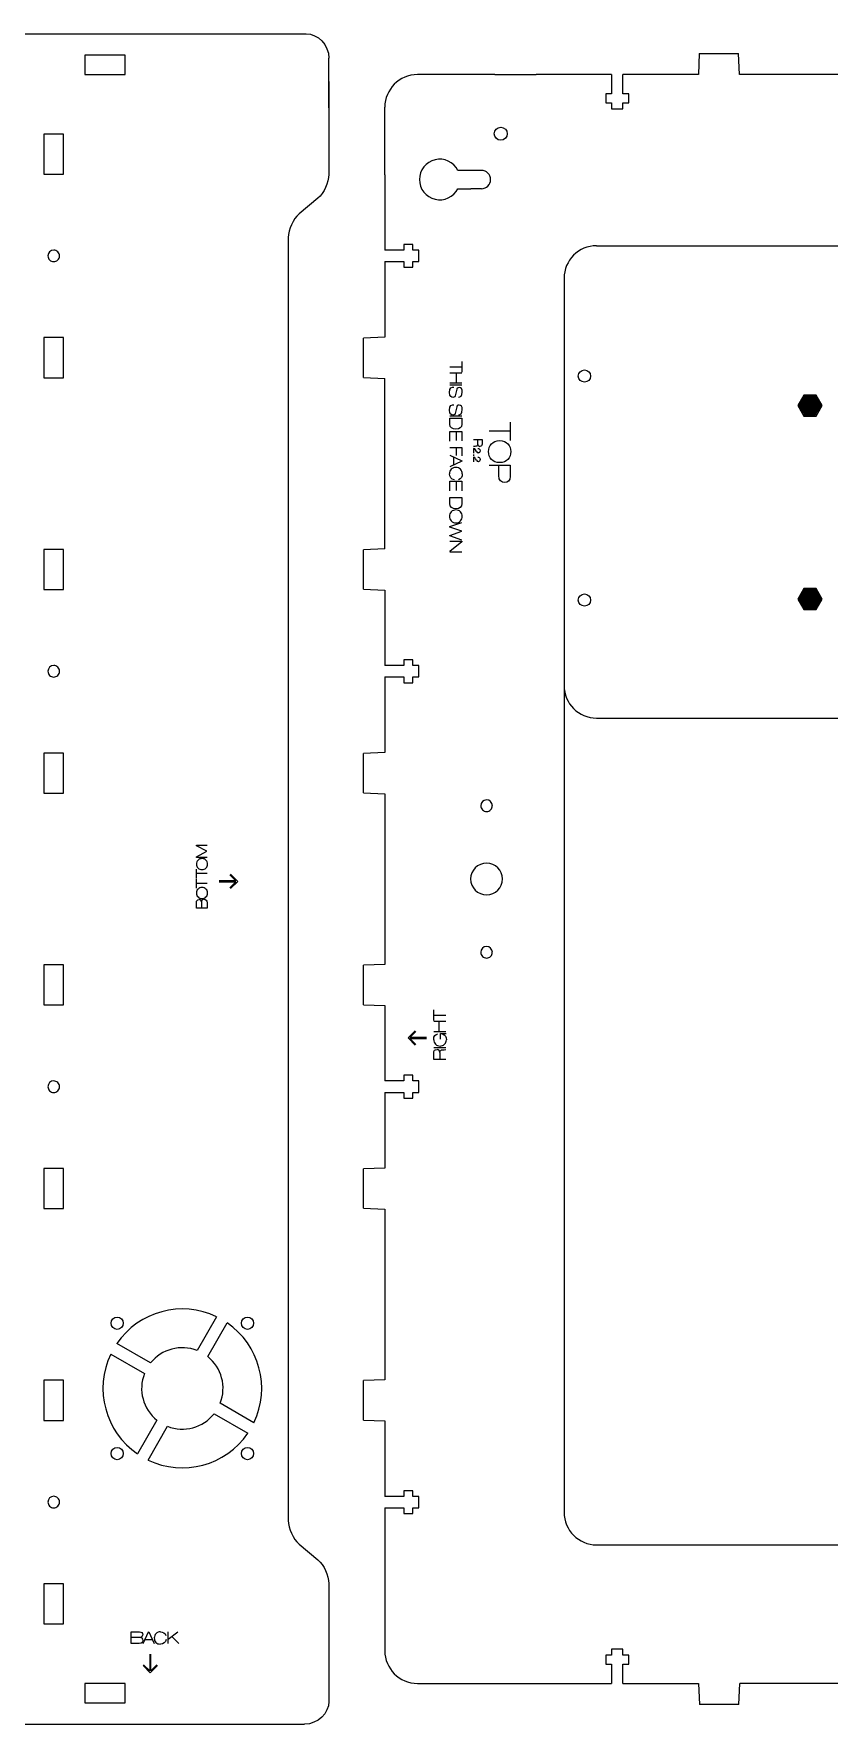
# Model space of a CAD drawing. Extents: x 49 to 1952, y 75 to 1350.
# Drawn here: x 1423.6 to 1619, y 504.1 to 919.1 of the extents above; entities that cross this region are included whole.
import ezdxf

# ---------------------------------------------------------------- set-up
doc = ezdxf.new("R2010")
doc.units = 0
doc.header["$MEASUREMENT"] = 0
for name, color, linetype in [('4_8MM_TABS_-_PLYWOOD', 160, 'Continuous'), ('PASS_1', 1, 'Continuous'), ('PASS_2', 5, 'Continuous'), ('PASS_3', 7, 'Continuous'), ('RASTER_-_LETTERS', 3, 'Continuous'), ('RASTER_70__-_PLYWOOD', 30, 'Continuous'), ('T-SLOT_-_PLYWOOD', 7, 'Continuous')]:
    doc.layers.add(name, color=color, linetype=linetype)

msp = doc.modelspace()

# ---------------------------------------------------------------- linework, layer by layer
at = {"layer": '4_8MM_TABS_-_PLYWOOD', "color": 5}
for p, q in [((1446, 913.92), (1436.15, 913.92)), ((1436.15, 913.92), (1436.15, 909.12)), ((1446, 909.12), (1446, 913.92)), ((1436.15, 909.12), (1446, 909.12)), ((1426.07, 894.54), (1426.07, 884.69)), ((1430.87, 894.54), (1426.07, 894.54)), ((1430.87, 884.69), (1430.87, 894.54)), ((1426.07, 884.69), (1430.87, 884.69)), ((1426.07, 844.54), (1426.07, 834.69)), ((1430.87, 844.54), (1426.07, 844.54)), ((1430.87, 834.69), (1430.87, 844.54)), ((1426.07, 834.69), (1430.87, 834.69)), ((1426.07, 792.54), (1426.07, 782.69)), ((1430.87, 792.54), (1426.07, 792.54)), ((1430.87, 782.69), (1430.87, 792.54)), ((1426.07, 782.69), (1430.87, 782.69)), ((1426.07, 742.54), (1426.07, 732.69)), ((1430.87, 742.54), (1426.07, 742.54)), ((1430.87, 732.69), (1430.87, 742.54)), ((1426.07, 732.69), (1430.87, 732.69)), ((1426.07, 690.54), (1426.07, 680.69)), ((1430.87, 690.54), (1426.07, 690.54)), ((1430.87, 680.69), (1430.87, 690.54)), ((1426.07, 680.69), (1430.87, 680.69)), ((1426.07, 640.54), (1426.07, 630.69)), ((1430.87, 640.54), (1426.07, 640.54)), ((1430.87, 630.69), (1430.87, 640.54)), ((1426.07, 630.69), (1430.87, 630.69)), ((1426.07, 588.54), (1426.07, 578.69)), ((1430.87, 588.54), (1426.07, 588.54)), ((1430.87, 578.69), (1430.87, 588.54)), ((1426.07, 578.69), (1430.87, 578.69)), ((1426.07, 538.54), (1426.07, 528.69)), ((1430.87, 538.54), (1426.07, 538.54)), ((1430.87, 528.69), (1430.87, 538.54)), ((1426.07, 528.69), (1430.87, 528.69)), ((1446, 514.12), (1436.15, 514.12)), ((1436.15, 514.12), (1436.15, 509.32)), ((1446, 509.32), (1446, 514.12)), ((1436.15, 509.32), (1446, 509.32))]:
    msp.add_line(p, q, dxfattribs=at)
for centre, radius, start, end in [((1428.48, 864.62), 1.43, 90.0473, 179.9669), ((1428.48, 864.62), 1.42, 179.9903, 269.9969), ((1428.47, 864.62), 1.42, 359.9877, 89.9981), ((1428.48, 864.62), 1.42, 269.9969, 0.0158), ((1428.48, 762.62), 1.43, 90.0473, 179.9669), ((1428.47, 762.62), 1.42, 359.9877, 89.9981), ((1428.48, 762.62), 1.42, 179.9903, 269.9969), ((1428.48, 762.62), 1.42, 269.9969, 0.0158), ((1428.48, 660.62), 1.43, 90.0473, 179.9669), ((1428.48, 660.62), 1.42, 179.9903, 269.9969), ((1428.47, 660.62), 1.42, 359.9877, 89.9981), ((1428.48, 660.62), 1.42, 269.9969, 0.0158), ((1428.48, 558.62), 1.43, 90.0473, 179.9669), ((1428.48, 558.62), 1.42, 179.9903, 269.9969), ((1428.47, 558.62), 1.42, 359.9877, 89.9981), ((1428.48, 558.62), 1.42, 269.9969, 0.0158)]:
    msp.add_arc(centre, radius, start, end, dxfattribs=at)
at = {"layer": 'PASS_1'}
msp.add_line((1561.86, 751.12), (1904.76, 751.12), dxfattribs=at)
msp.add_arc((1561.86, 759.12), 8, 180, 270, dxfattribs=at)
at = {"layer": 'PASS_2'}
for p, q in [((1530.93, 885.62), (1527.77, 885.62)), ((1533.56, 885.62), (1530.93, 885.62)), ((1527.77, 881.12), (1530.93, 881.12)), ((1533.56, 881.12), (1530.93, 881.12))]:
    msp.add_line(p, q, dxfattribs=at)
at = {"layer": 'PASS_2', "color": 5}
for p, q in [((1468.5, 604.13), (1463.72, 595.85)), ((1466.32, 594.35), (1471.09, 602.63)), ((1442.49, 594.96), (1450.76, 590.18)), ((1452.26, 592.78), (1443.99, 597.56)), ((1477.66, 578.12), (1469.39, 582.9)), ((1453.83, 578.73), (1449.05, 570.45)), ((1451.65, 568.95), (1456.43, 577.23)), ((1467.89, 580.3), (1476.16, 575.52))]:
    msp.add_line(p, q, dxfattribs=at)
at = {"layer": 'PASS_2'}
msp.add_circle((1538.31, 894.62), 1.6, dxfattribs=at)
at = {"layer": 'PASS_2', "color": 5}
for centre in [(1558.86, 835.12), (1614.26, 827.86), (1558.86, 780.12), (1614.26, 780.37), (1444.07, 602.54), (1476.07, 602.54), (1444.07, 570.54), (1476.07, 570.54)]:
    msp.add_circle(centre, 1.5, dxfattribs=at)
at = {"layer": 'PASS_2'}
for centre, radius, start, end in [((1523.31, 883.37), 5, 26.7437, 333.2563), ((1533.56, 883.37), 2.25, 270, 90)]:
    msp.add_arc(centre, radius, start, end, dxfattribs=at)
at = {"layer": 'PASS_2', "color": 5}
for centre, radius, start, end in [((1534.81, 729.62), 1.42, 89.9977, 179.9881), ((1534.81, 729.62), 1.43, 0.0379, 89.9749), ((1534.81, 729.62), 1.42, 179.9881, 225.0007), ((1534.81, 729.62), 1.42, 225.0007, 270.0133), ((1534.81, 729.62), 1.42, 269.9949, 315), ((1534.81, 729.62), 1.42, 315, 0.0051), ((1534.81, 693.62), 1.42, 89.9988, 179.987), ((1534.81, 693.62), 1.42, 179.987, 225), ((1534.81, 693.62), 1.43, 0.037, 89.9758), ((1534.81, 693.62), 1.42, 315.0007, 0.006), ((1534.81, 693.62), 1.42, 225, 270.013), ((1534.81, 693.62), 1.42, 269.9954, 315.0007), ((1460.07, 586.54), 19.5, 64.4117, 145.5883), ((1460.07, 586.54), 19.5, 334.4117, 55.5883), ((1460.07, 586.54), 19.5, 154.4117, 235.5883), ((1460.07, 586.54), 10, 68.6269, 141.3731), ((1460.07, 586.54), 10, 338.6269, 51.3731), ((1460.07, 586.54), 10, 158.6269, 231.3731), ((1460.07, 586.54), 10, 248.6269, 321.3731), ((1460.07, 586.54), 19.5, 244.4117, 325.5883)]:
    msp.add_arc(centre, radius, start, end, dxfattribs=at)
at = {"layer": 'PASS_3'}
for p, q in [((1112.07, 919.15), (1480.47, 919.15)), ((1480.47, 919.15), (1490.47, 919.15)), ((1496.07, 909.12), (1496.07, 913.15)), ((1587.08, 914.32), (1586.87, 909.12)), ((1587.08, 914.32), (1596.75, 914.32)), ((1596.97, 909.12), (1596.75, 914.32)), ((1496.07, 900.97), (1496.07, 909.12)), ((1536.87, 909.12), (1517.81, 909.12)), ((1536.87, 909.12), (1546.97, 909.12)), ((1565.03, 909.12), (1546.97, 909.12)), ((1565.53, 909.12), (1565.03, 909.12)), ((1568.83, 909.12), (1568.33, 909.12)), ((1586.87, 909.12), (1568.83, 909.12)), ((1644.62, 909.12), (1596.97, 909.12)), ((1496.07, 907.47), (1496.07, 884.61)), ((1509.81, 884.55), (1509.81, 901.12)), ((1509.81, 884.55), (1509.81, 866.52)), ((1493.37, 878.79), (1488.78, 874.93)), ((1486.07, 869.12), (1486.07, 754.87)), ((1509.81, 866.52), (1509.81, 866.02)), ((1561.86, 867.12), (1904.76, 867.12)), ((1509.81, 863.22), (1509.81, 862.72)), ((1509.81, 862.72), (1509.81, 844.65)), ((1553.86, 859.12), (1553.86, 556.12)), ((1509.81, 844.65), (1504.61, 844.44)), ((1504.61, 834.77), (1504.61, 844.44)), ((1504.61, 834.77), (1509.81, 834.55)), ((1509.81, 792.65), (1509.81, 834.55)), ((1509.81, 792.65), (1504.61, 792.44)), ((1504.61, 782.76), (1504.61, 792.44)), ((1504.61, 782.76), (1509.81, 782.55)), ((1509.81, 782.55), (1509.81, 764.52)), ((1509.81, 764.52), (1509.81, 764.02)), ((1509.81, 761.22), (1509.81, 760.72)), ((1509.81, 760.72), (1509.81, 742.65)), ((1486.07, 754.87), (1486.07, 554.12)), ((1509.81, 742.65), (1504.61, 742.44)), ((1504.61, 732.77), (1504.61, 742.44)), ((1504.61, 732.77), (1509.81, 732.55)), ((1509.81, 732.55), (1509.81, 690.65)), ((1509.81, 690.65), (1504.61, 690.44)), ((1504.61, 680.76), (1504.61, 690.44)), ((1504.61, 680.76), (1509.81, 680.55)), ((1509.81, 680.55), (1509.81, 662.52)), ((1509.81, 662.52), (1509.81, 662.02)), ((1509.81, 659.22), (1509.81, 658.72)), ((1509.81, 658.72), (1509.81, 640.65)), ((1509.81, 640.65), (1504.61, 640.44)), ((1504.61, 630.77), (1504.61, 640.44)), ((1504.61, 630.77), (1509.81, 630.55)), ((1509.81, 630.55), (1509.81, 588.65)), ((1509.81, 588.65), (1504.61, 588.44)), ((1504.61, 578.76), (1504.61, 588.44)), ((1504.61, 578.76), (1509.81, 578.55)), ((1509.81, 578.55), (1509.81, 560.52)), ((1509.81, 560.52), (1509.81, 560.02)), ((1509.81, 557.22), (1509.81, 556.72)), ((1509.81, 556.72), (1509.81, 538.65)), ((1488.78, 548.31), (1493.37, 544.44)), ((1561.86, 548.12), (1904.76, 548.12)), ((1496.07, 538.63), (1496.07, 515.93)), ((1509.81, 538.65), (1509.81, 522.12)), ((1496.07, 522.43), (1496.07, 514.12)), ((1496.07, 514.12), (1496.07, 509.69)), ((1517.81, 514.12), (1536.9, 514.12)), ((1536.9, 514.12), (1547, 514.12)), ((1547, 514.12), (1565.03, 514.12)), ((1565.03, 514.12), (1565.53, 514.12)), ((1568.33, 514.12), (1568.83, 514.12)), ((1568.83, 514.12), (1586.9, 514.12)), ((1586.9, 514.12), (1587.11, 508.92)), ((1596.79, 508.92), (1597, 514.12)), ((1644.65, 514.12), (1597, 514.12)), ((1596.79, 508.92), (1587.11, 508.92)), ((1111.67, 504.09), (1490.07, 504.09))]:
    msp.add_line(p, q, dxfattribs=at)
for centre, start, end in [((1517.81, 901.12), 90, 180), ((1561.86, 859.12), 90, 180), ((1561.86, 556.12), 180, 270), ((1517.81, 522.12), 180, 270)]:
    msp.add_arc(centre, 8, start, end, dxfattribs=at)
for points in [[(1490.47, 919.15), (1493.37, 919.15), (1496.07, 916.45), (1496.07, 913.15)], [(1496.07, 884.61), (1496.07, 882.66), (1494.86, 880.04), (1493.37, 878.79)], [(1488.78, 874.93), (1487.29, 873.68), (1486.07, 871.06), (1486.07, 869.12)], [(1486.07, 554.12), (1486.07, 552.17), (1487.29, 549.56), (1488.78, 548.31)], [(1493.37, 544.44), (1494.86, 543.19), (1496.07, 540.58), (1496.07, 538.63)], [(1496.07, 509.69), (1496.07, 506.79), (1493.37, 504.09), (1490.07, 504.09)]]:
    msp.add_open_spline(points, degree=3, dxfattribs=at)
at = {"layer": 'RASTER_-_LETTERS'}
for p, q in [((1528.78, 838.7), (1528.78, 836.09)), ((1525.76, 837.38), (1528.78, 837.38)), ((1525.76, 835.92), (1528.78, 835.92)), ((1527.38, 835.92), (1527.38, 833.34)), ((1528.78, 833.34), (1525.76, 833.34)), ((1528.78, 832.9), (1525.76, 832.9)), ((1527.39, 831.56), (1527.22, 830.55)), ((1527.39, 827.23), (1527.22, 826.23)), ((1528.78, 825.23), (1525.76, 825.23)), ((1525.76, 823.3), (1525.76, 824.77)), ((1525.76, 824.77), (1528.78, 824.77)), ((1528.78, 824.77), (1528.78, 823.3)), ((1540.64, 823.8), (1540.64, 819.3)), ((1525.76, 819.15), (1525.76, 821.52)), ((1525.76, 821.52), (1528.78, 821.52)), ((1527.38, 821.52), (1527.38, 819.27)), ((1528.78, 821.52), (1528.78, 819.17)), ((1531.64, 819.55), (1533.72, 819.55)), ((1532.65, 818.33), (1532.65, 819.55)), ((1533.72, 819.55), (1533.72, 818.41)), ((1535.43, 821.63), (1540.59, 821.63)), ((1525.76, 817.61), (1528.78, 817.61)), ((1525.76, 815.69), (1528.78, 814.3)), ((1528.78, 814.19), (1525.76, 812.8)), ((1526.76, 813.26), (1526.76, 815.24)), ((1527.38, 817.61), (1527.38, 815.61)), ((1528.78, 817.61), (1528.78, 815.49)), ((1528.78, 814.3), (1528.78, 814.19)), ((1531.5, 815.71), (1531.78, 815.71)), ((1531.64, 817.36), (1531.64, 816.21)), ((1531.64, 815.85), (1531.64, 815.57)), ((1531.64, 815.2), (1531.64, 814.05)), ((1532.32, 816.58), (1532.13, 816.96)), ((1532.32, 814.42), (1532.13, 814.8)), ((1535.43, 813.24), (1540.64, 813.24)), ((1537.8, 810.66), (1537.81, 813.24)), ((1540.64, 813.24), (1540.64, 810.45)), ((1525.76, 806.92), (1525.76, 809.3)), ((1525.76, 809.3), (1528.78, 809.3)), ((1525.76, 803.8), (1525.76, 805.27)), ((1525.76, 805.27), (1528.78, 805.27)), ((1527.38, 809.3), (1527.38, 807.04)), ((1528.78, 809.3), (1528.78, 806.95)), ((1528.78, 805.27), (1528.78, 803.8)), ((1525.76, 798.15), (1528.78, 799.15)), ((1525.76, 798.04), (1525.76, 798.15)), ((1528.77, 797), (1525.76, 798.04)), ((1525.76, 795.95), (1528.77, 796.99)), ((1525.76, 795.84), (1525.76, 795.95)), ((1528.78, 794.84), (1525.76, 795.84)), ((1525.76, 794.54), (1528.78, 794.54)), ((1528.78, 794.43), (1525.76, 792.05)), ((1528.78, 794.54), (1528.78, 794.43)), ((1525.76, 792.05), (1525.76, 791.95)), ((1525.76, 791.95), (1528.78, 791.95)), ((1463.54, 719.79), (1463.54, 719.91)), ((1463.54, 719.91), (1466.14, 719.91)), ((1466.07, 718.43), (1463.54, 719.79)), ((1463.54, 717.05), (1466.07, 718.42)), ((1463.54, 716.93), (1463.54, 717.05)), ((1466.14, 716.93), (1463.54, 716.93)), ((1463.54, 711.82), (1463.54, 714.07)), ((1466.14, 712.95), (1463.54, 712.95)), ((1463.54, 709.38), (1463.54, 711.63)), ((1466.14, 710.51), (1463.54, 710.51)), ((1473.25, 711.16), (1469.16, 711.16)), ((1469.16, 710.91), (1473.25, 710.91)), ((1471.75, 712.65), (1473.25, 711.16)), ((1473.25, 710.91), (1471.75, 709.41)), ((1471.94, 712.77), (1473.68, 711.03)), ((1473.68, 711.03), (1471.94, 709.29)), ((1463.54, 704.44), (1463.54, 705.86)), ((1464.78, 705.98), (1464.78, 704.44)), ((1466.14, 705.76), (1466.14, 704.44)), ((1466.14, 704.44), (1463.54, 704.44)), ((1521.82, 676.88), (1521.82, 679.46)), ((1521.82, 676.68), (1524.81, 676.68)), ((1524.81, 678.13), (1521.85, 678.13)), ((1523.21, 674.12), (1523.21, 676.68)), ((1515.52, 672.59), (1517.26, 674.33)), ((1517.26, 670.85), (1515.52, 672.59)), ((1515.95, 672.71), (1517.45, 674.21)), ((1520.04, 672.71), (1515.95, 672.71)), ((1517.45, 670.97), (1515.95, 672.46)), ((1515.95, 672.46), (1520.04, 672.46)), ((1524.81, 674.12), (1521.82, 674.12)), ((1523.47, 672.26), (1523.47, 673.66)), ((1523.47, 673.66), (1524.88, 673.66)), ((1521.82, 670.24), (1524.81, 670.24)), ((1521.82, 667.27), (1521.82, 668.91)), ((1523.36, 669.02), (1523.36, 667.27)), ((1524.81, 667.27), (1521.82, 667.27)), ((1447.5, 526.76), (1449.56, 526.76)), ((1447.5, 523.89), (1447.5, 526.76)), ((1449.7, 525.39), (1447.5, 525.4)), ((1449.46, 523.89), (1447.5, 523.89)), ((1450.42, 523.89), (1451.74, 526.76)), ((1452.73, 524.84), (1450.85, 524.84)), ((1451.74, 526.76), (1451.85, 526.76)), ((1451.85, 526.76), (1453.16, 523.89)), ((1456.6, 524.96), (1458.97, 526.76)), ((1456.6, 523.89), (1456.6, 526.76)), ((1457.48, 525.62), (1459.23, 523.89)), ((1452.07, 521.25), (1452.07, 517.16)), ((1452.32, 517.16), (1452.32, 521.25)), ((1452.2, 516.73), (1450.46, 518.47)), ((1452.07, 517.16), (1450.57, 518.66)), ((1453.94, 518.47), (1452.2, 516.73)), ((1453.82, 518.65), (1452.32, 517.16))]:
    msp.add_line(p, q, dxfattribs=at)
for centre, radius, start, end in [((1532.15, 815.09), 2.77, 88.6921, 100.625), ((1533.15, 818.33), 0.496, 179.9266, 270.0588), ((1532.81, 816.79), 0.533, 202.8439, 267.5702), ((1532.81, 814.63), 0.533, 202.8439, 267.5702), ((1527.19, 811.18), 1.5, 86.8338, 182.702), ((1527.29, 811.11), 1.57, 0, 90.4527), ((1527.19, 800.73), 1.5, 86.8307, 182.6922), ((1527.36, 800.73), 1.5, 357.3049, 93.1607), ((1527.19, 800.59), 1.5, 177.2961, 273.1553), ((1527.36, 800.59), 1.5, 266.8534, 2.7068), ((1464.83, 715.33), 1.29, 86.85, 182.6908), ((1464.83, 715.21), 1.29, 177.3091, 273.1493), ((1464.97, 715.33), 1.29, 357.3025, 93.1492), ((1464.97, 715.21), 1.29, 266.8515, 2.6976), ((1464.83, 708.24), 1.29, 86.8415, 182.7001), ((1464.83, 708.12), 1.29, 177.3113, 273.162), ((1464.18, 705.96), 0.601, 2.2953, 89.1563), ((1465.4, 706.02), 0.621, 86.8829, 183.4796), ((1464.97, 708.24), 1.29, 357.2933, 93.1577), ((1464.97, 708.12), 1.29, 266.8387, 2.6953), ((1523.14, 670.8), 2.89, 73.2114, 83.3696), ((1523.37, 672.15), 1.55, 180, 270.4695), ((1522.64, 669.03), 0.71, 359.8979, 90.1021), ((1523.46, 672.08), 1.48, 266.8641, 2.704), ((1524.07, 673.66), 3.98, 268.704, 280.6202), ((1449.67, 526.06), 0.661, 272.2613, 359.2086), ((1449.74, 524.71), 0.684, 356.8598, 93.4677), ((1454.67, 525.27), 1.49, 90, 180.441), ((1454.6, 525.18), 1.42, 176.8394, 272.7048)]:
    msp.add_arc(centre, radius, start, end, dxfattribs=at)
for points in [[(1525.7, 831.07), (1525.7, 832.26), (1526.33, 832.4), (1526.76, 832.41)], [(1526.55, 829.86), (1526.21, 829.86), (1525.7, 830.02), (1525.7, 831.07)], [(1527.22, 830.55), (1527.12, 830.09), (1526.92, 829.86), (1526.55, 829.86)], [(1528.08, 832.3), (1527.66, 832.3), (1527.47, 832.06), (1527.39, 831.56)], [(1527.94, 829.94), (1528.4, 829.97), (1528.85, 830.18), (1528.85, 831.18)], [(1528.85, 831.18), (1528.85, 831.95), (1528.57, 832.3), (1528.08, 832.3)], [(1525.7, 826.74), (1525.7, 827.94), (1526.33, 828.07), (1526.76, 828.08)], [(1526.55, 825.54), (1526.21, 825.54), (1525.7, 825.7), (1525.7, 826.74)], [(1527.22, 826.23), (1527.12, 825.76), (1526.92, 825.54), (1526.55, 825.54)], [(1528.08, 827.98), (1527.66, 827.98), (1527.47, 827.74), (1527.39, 827.23)], [(1527.94, 825.62), (1528.4, 825.65), (1528.85, 825.85), (1528.85, 826.86)], [(1528.85, 826.86), (1528.85, 827.63), (1528.57, 827.98), (1528.08, 827.98)], [(1527.27, 822.04), (1526.37, 822.04), (1525.76, 822.47), (1525.76, 823.3)], [(1528.78, 823.3), (1528.78, 822.47), (1528.17, 822.04), (1527.27, 822.04)], [(1532.65, 818.33), (1532.65, 818.01), (1532.5, 817.86), (1532.21, 817.87)], [(1533.72, 818.41), (1533.72, 817.99), (1533.53, 817.83), (1533.15, 817.83)], [(1535.31, 816.55), (1535.31, 818.04), (1536.31, 819.25), (1538.03, 819.25)], [(1538.03, 819.25), (1539.76, 819.25), (1540.76, 818.04), (1540.76, 816.55)], [(1532.13, 816.96), (1531.96, 817.24), (1531.87, 817.36), (1531.64, 817.36)], [(1532.13, 814.8), (1531.96, 815.08), (1531.87, 815.2), (1531.64, 815.2)], [(1532.67, 817.33), (1532.84, 817.33), (1533.22, 817.32), (1533.22, 816.78)], [(1532.67, 815.17), (1532.84, 815.17), (1533.22, 815.16), (1533.22, 814.62)], [(1533.22, 816.78), (1533.22, 816.34), (1532.94, 816.25), (1532.79, 816.25)], [(1533.22, 814.62), (1533.22, 814.18), (1532.94, 814.09), (1532.79, 814.09)], [(1538.03, 813.85), (1536.31, 813.85), (1535.31, 815.06), (1535.31, 816.55)], [(1540.76, 816.55), (1540.76, 815.06), (1539.76, 813.85), (1538.03, 813.85)], [(1526.91, 809.6), (1526.1, 809.69), (1525.73, 810.42), (1525.7, 811.11)], [(1528.85, 811.11), (1528.85, 810.4), (1528.56, 809.83), (1527.9, 809.67)], [(1539.22, 809.01), (1538.52, 809.01), (1537.79, 809.37), (1537.8, 810.66)], [(1540.64, 810.45), (1540.64, 809.35), (1540, 809.01), (1539.22, 809.01)], [(1527.27, 802.54), (1526.37, 802.54), (1525.76, 802.96), (1525.76, 803.8)], [(1528.78, 803.8), (1528.78, 802.96), (1528.17, 802.54), (1527.27, 802.54)], [(1463.54, 705.86), (1463.54, 706.27), (1463.76, 706.56), (1464.18, 706.56)], [(1465.44, 706.64), (1465.74, 706.64), (1466.14, 706.44), (1466.14, 705.76)], [(1521.82, 672.15), (1521.82, 673.08), (1522.24, 673.51), (1522.81, 673.62)], [(1523.97, 673.56), (1524.66, 673.35), (1524.91, 672.77), (1524.94, 672.15)], [(1521.82, 668.91), (1521.82, 669.51), (1522.11, 669.74), (1522.64, 669.74)], [(1523.36, 669.02), (1523.36, 669.48), (1523.57, 669.69), (1523.98, 669.68)], [(1450.42, 524.67), (1450.42, 524.33), (1450.21, 523.89), (1449.46, 523.89)], [(1449.56, 526.76), (1450.02, 526.76), (1450.34, 526.52), (1450.33, 526.05)], [(1454.67, 526.76), (1455.35, 526.76), (1455.89, 526.48), (1456.04, 525.86)], [(1456.11, 524.91), (1456.02, 524.15), (1455.33, 523.79), (1454.67, 523.76)]]:
    msp.add_open_spline(points, degree=3, dxfattribs=at)
at = {"layer": 'RASTER_70__-_PLYWOOD'}
for p, q in [((1612.76, 830.46), (1611.26, 827.86)), ((1615.76, 830.46), (1612.76, 830.46)), ((1615.64, 830.26), (1612.88, 830.26)), ((1617.26, 827.86), (1615.76, 830.46)), ((1611.26, 827.86), (1612.76, 825.27)), ((1617.03, 827.86), (1611.49, 827.86)), ((1616.91, 828.06), (1611.61, 828.06)), ((1616.91, 827.66), (1611.61, 827.66)), ((1616.8, 828.26), (1611.72, 828.26)), ((1616.8, 827.46), (1611.72, 827.46)), ((1616.68, 828.46), (1611.84, 828.46)), ((1616.68, 827.26), (1611.84, 827.26)), ((1616.56, 828.66), (1611.96, 828.66)), ((1616.56, 827.06), (1611.96, 827.06)), ((1616.45, 828.86), (1612.07, 828.86)), ((1616.45, 826.86), (1612.07, 826.86)), ((1616.33, 829.06), (1612.19, 829.06)), ((1616.33, 826.66), (1612.19, 826.66)), ((1616.22, 829.26), (1612.3, 829.26)), ((1616.22, 826.46), (1612.3, 826.46)), ((1616.1, 829.46), (1612.42, 829.46)), ((1616.1, 826.26), (1612.42, 826.26)), ((1615.99, 829.66), (1612.53, 829.66)), ((1615.99, 826.06), (1612.53, 826.06)), ((1615.87, 829.86), (1612.65, 829.86)), ((1615.76, 830.06), (1612.76, 830.06)), ((1615.76, 825.27), (1617.26, 827.86)), ((1615.87, 825.86), (1612.65, 825.86)), ((1615.76, 825.66), (1612.76, 825.66)), ((1612.76, 825.27), (1615.76, 825.27)), ((1615.64, 825.46), (1612.88, 825.46)), ((1612.76, 782.97), (1611.26, 780.37)), ((1611.26, 780.37), (1612.76, 777.78)), ((1617.03, 780.37), (1611.49, 780.37)), ((1616.91, 780.57), (1611.61, 780.57)), ((1616.8, 780.77), (1611.72, 780.77)), ((1616.68, 780.97), (1611.84, 780.97)), ((1616.56, 781.17), (1611.96, 781.17)), ((1616.45, 781.37), (1612.07, 781.37)), ((1616.33, 781.57), (1612.19, 781.57)), ((1616.22, 781.77), (1612.3, 781.77)), ((1616.1, 781.97), (1612.42, 781.97)), ((1615.99, 782.17), (1612.53, 782.17)), ((1615.87, 782.37), (1612.65, 782.37)), ((1615.76, 782.97), (1612.76, 782.97)), ((1615.76, 782.57), (1612.76, 782.57)), ((1615.64, 782.77), (1612.88, 782.77)), ((1617.26, 780.37), (1615.76, 782.97)), ((1615.76, 777.78), (1617.26, 780.37)), ((1616.91, 780.17), (1611.61, 780.17)), ((1616.8, 779.97), (1611.72, 779.97)), ((1616.68, 779.77), (1611.84, 779.77)), ((1616.56, 779.57), (1611.96, 779.57)), ((1616.45, 779.37), (1612.07, 779.37)), ((1616.33, 779.17), (1612.19, 779.17)), ((1616.22, 778.97), (1612.3, 778.97)), ((1616.1, 778.77), (1612.42, 778.77)), ((1615.99, 778.57), (1612.53, 778.57)), ((1615.87, 778.37), (1612.65, 778.37)), ((1615.76, 778.17), (1612.76, 778.17)), ((1612.76, 777.78), (1615.76, 777.78)), ((1615.64, 777.97), (1612.88, 777.97))]:
    msp.add_line(p, q, dxfattribs=at)
at = {"layer": 'T-SLOT_-_PLYWOOD'}
for p, q in [((1565.53, 909.12), (1565.53, 904.41)), ((1568.33, 904.41), (1568.33, 909.12)), ((1564.13, 904.41), (1564.13, 902.21)), ((1565.53, 904.41), (1564.13, 904.41)), ((1564.13, 902.21), (1565.53, 902.21)), ((1565.53, 902.21), (1565.53, 900.76)), ((1565.53, 900.76), (1568.33, 900.76)), ((1569.73, 904.41), (1568.33, 904.41)), ((1568.33, 902.21), (1569.73, 902.21)), ((1568.33, 900.76), (1568.33, 902.21)), ((1569.73, 902.21), (1569.73, 904.41)), ((1514.52, 866.02), (1509.81, 866.02)), ((1516.72, 867.42), (1514.52, 867.42)), ((1514.52, 867.42), (1514.52, 866.02)), ((1516.72, 866.02), (1516.72, 867.42)), ((1518.16, 866.02), (1516.72, 866.02)), ((1518.16, 863.22), (1518.16, 866.02)), ((1509.81, 863.22), (1514.52, 863.22)), ((1514.52, 863.22), (1514.52, 861.82)), ((1514.52, 861.82), (1516.72, 861.82)), ((1516.72, 861.82), (1516.72, 863.22)), ((1516.72, 863.22), (1518.16, 863.22)), ((1514.52, 764.02), (1509.81, 764.02)), ((1516.72, 765.42), (1514.52, 765.42)), ((1514.52, 765.42), (1514.52, 764.02)), ((1516.72, 764.02), (1516.72, 765.42)), ((1518.16, 764.02), (1516.72, 764.02)), ((1518.16, 761.22), (1518.16, 764.02)), ((1509.81, 761.22), (1514.52, 761.22)), ((1514.52, 761.22), (1514.52, 759.82)), ((1514.52, 759.82), (1516.72, 759.82)), ((1516.72, 759.82), (1516.72, 761.22)), ((1516.72, 761.22), (1518.16, 761.22)), ((1514.52, 662.02), (1509.81, 662.02)), ((1516.72, 663.42), (1514.52, 663.42)), ((1514.52, 663.42), (1514.52, 662.02)), ((1516.72, 662.02), (1516.72, 663.42)), ((1518.16, 662.02), (1516.72, 662.02)), ((1518.16, 659.22), (1518.16, 662.02)), ((1509.81, 659.22), (1514.52, 659.22)), ((1514.52, 659.22), (1514.52, 657.82)), ((1514.52, 657.82), (1516.72, 657.82)), ((1516.72, 657.82), (1516.72, 659.22)), ((1516.72, 659.22), (1518.16, 659.22)), ((1516.72, 561.42), (1514.52, 561.42)), ((1514.52, 561.42), (1514.52, 560.02)), ((1516.72, 560.02), (1516.72, 561.42)), ((1514.52, 560.02), (1509.81, 560.02)), ((1509.81, 557.22), (1514.52, 557.22)), ((1514.52, 557.22), (1514.52, 555.82)), ((1518.16, 560.02), (1516.72, 560.02)), ((1516.72, 555.82), (1516.72, 557.22)), ((1516.72, 557.22), (1518.16, 557.22)), ((1518.16, 557.22), (1518.16, 560.02)), ((1514.52, 555.82), (1516.72, 555.82)), ((1564.13, 521.03), (1564.13, 518.83)), ((1565.53, 521.03), (1564.13, 521.03)), ((1564.13, 518.83), (1565.53, 518.83)), ((1565.53, 522.47), (1565.53, 521.03)), ((1568.33, 522.47), (1565.53, 522.47)), ((1565.53, 518.83), (1565.53, 514.12)), ((1568.33, 521.03), (1568.33, 522.47)), ((1569.73, 521.03), (1568.33, 521.03)), ((1568.33, 518.83), (1569.73, 518.83)), ((1568.33, 514.12), (1568.33, 518.83)), ((1569.73, 518.83), (1569.73, 521.03))]:
    msp.add_line(p, q, dxfattribs=at)
at = {"layer": 'T-SLOT_-_PLYWOOD', "color": 5}
for start, end in [(90, 180), (0, 90), (180, 270), (270, 0)]:
    msp.add_arc((1534.81, 711.62), 3.9, start, end, dxfattribs=at)

doc.saveas('drawing.dxf')
